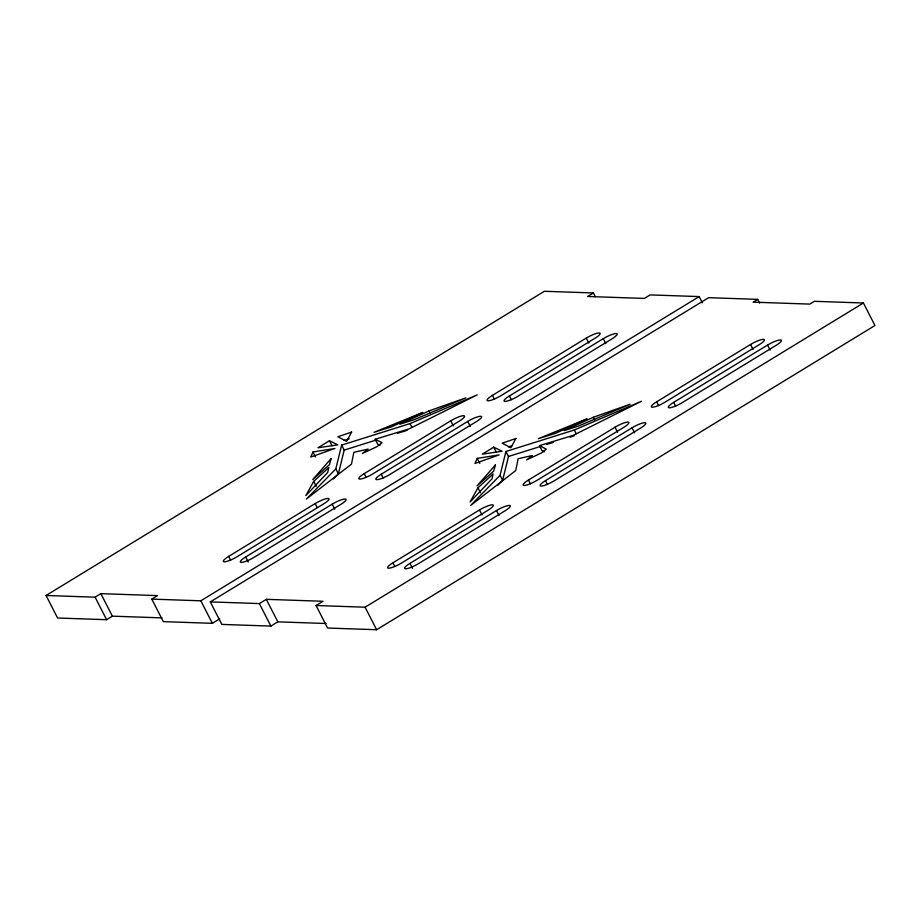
<?xml version="1.0" encoding="UTF-8"?>
<svg xmlns="http://www.w3.org/2000/svg" width="921" height="921" viewBox="0 0 921 921"><rect width="100%" height="100%" fill="white"/><g stroke="black" fill="none" stroke-linecap="round" stroke-linejoin="round"><path stroke-width="1.38" d="M375.215 439.248L382.019 442.725L377.265 446.512L362.321 453.512L368.147 449.08L353.848 452.326L351.477 464.126L306.394 499.067L335.82 468.904L341.645 445.096L410.018 423.602L477.17 394.867L408.982 428.944L375.215 439.248L377.783 444.256L380.051 445.407M333.471 478.932L338.375 473.912L344.201 450.093L341.645 445.096M539.476 445.649L546.28 449.126L541.525 452.913L526.582 459.913L532.407 455.481L518.109 458.727L515.737 470.527L470.654 505.468L500.08 475.305L505.905 451.497L574.278 430.003L641.43 401.268L573.242 435.345L539.476 445.649L542.043 450.657L544.311 451.808M497.731 485.332L502.636 480.313L508.473 456.494L505.905 451.497M312.979 451.969L310.757 457.046L334.899 448.481L312.979 451.969L315.535 456.966M477.239 458.37L475.017 463.447L499.159 454.882L477.239 458.37L479.795 463.378M313.693 481.372L305.841 495.579L327.715 472.473L328.832 467.546L313.693 481.372L316.26 486.38M477.964 487.773L470.101 501.98L491.975 478.874L493.103 473.947L477.964 487.773L480.52 492.781M161.992 617.876L112.385 616.172L106.617 619.695L57.574 618.014L46.05 595.484L544.38 291.278L593.423 292.959L595.346 296.712M329.476 440.745L317.998 447.756L337.811 444.866L329.476 440.745L332.032 445.741M46.05 595.484L95.093 597.176L100.861 593.654L157.56 595.599L151.792 599.122L163.316 621.64L212.36 623.321L219.716 618.831M593.423 292.959L587.656 296.481L644.355 298.427L650.122 294.904L699.166 296.585L702.366 302.836M228.684 556.388L315.189 503.568A10.776 2.199 -27.1 0 1 328.095 498.434A10.776 2.199 -27.1 0 1 323.697 503.856L237.181 556.675A10.776 2.199 -27.1 0 1 224.275 561.81A10.776 2.199 -27.1 0 1 228.684 556.388L230.595 560.141M364.221 473.636L450.737 420.828A10.776 2.199 -27.1 0 1 463.643 415.693A10.776 2.199 -27.1 0 1 459.245 421.116L372.729 473.935A10.776 2.199 -27.1 0 1 359.823 479.07A10.776 2.199 -27.1 0 1 364.221 473.636L366.144 477.4M492.401 395.397L586.274 338.088A10.776 2.199 -27.1 0 1 599.18 332.942A10.776 2.199 -27.1 0 1 594.782 338.375L500.897 395.685A10.776 2.199 -27.1 0 1 488.003 400.819A10.776 2.199 -27.1 0 1 492.401 395.397L494.324 399.15M245.688 556.963L332.205 504.155A10.776 2.199 -27.1 0 1 345.11 499.021A10.776 2.199 -27.1 0 1 340.712 504.443L254.196 557.263A10.776 2.199 -27.1 0 1 241.29 562.397A10.776 2.199 -27.1 0 1 245.688 556.963L248.244 561.971M381.225 474.223L467.741 421.415A10.776 2.199 -27.1 0 1 480.647 416.269A10.776 2.199 -27.1 0 1 476.249 421.703L389.733 474.522A10.776 2.199 -27.1 0 1 376.827 479.657A10.776 2.199 -27.1 0 1 381.225 474.223L383.148 477.976M509.405 395.972L603.29 338.663A10.776 2.199 -27.1 0 1 616.195 333.529A10.776 2.199 -27.1 0 1 611.786 338.963L517.913 396.272A10.776 2.199 -27.1 0 1 505.007 401.406A10.776 2.199 -27.1 0 1 509.405 395.972L511.328 399.726M151.792 599.122L200.836 600.803L699.166 296.585M326.022 623.505L277.831 621.848L270.878 626.096L221.834 624.415L210.31 601.897L708.64 297.679L757.684 299.36L759.606 303.113M493.737 447.146L482.259 454.157L502.072 451.267L493.737 447.146L496.292 452.142M210.31 601.897L259.354 603.577L266.307 599.329L323.006 601.275L316.053 605.523L327.577 628.041L376.62 629.722L874.95 325.516L863.426 302.986L814.383 301.305L809.801 304.103L753.102 302.157L757.684 299.36M392.945 562.789L479.461 509.969A10.776 2.199 -27.1 0 1 492.367 504.835A10.776 2.199 -27.1 0 1 487.957 510.269L401.441 563.076A10.776 2.199 -27.1 0 1 388.547 568.211A10.776 2.199 -27.1 0 1 392.945 562.789L394.867 566.542M528.481 480.048L614.998 427.229A10.776 2.199 -27.1 0 1 627.903 422.094A10.776 2.199 -27.1 0 1 623.505 427.517L536.989 480.336A10.776 2.199 -27.1 0 1 524.084 485.471A10.776 2.199 -27.1 0 1 528.481 480.048L530.404 483.801M656.661 401.798L750.534 344.489A10.776 2.199 -27.1 0 1 763.44 339.354A10.776 2.199 -27.1 0 1 759.042 344.776L665.169 402.086A10.776 2.199 -27.1 0 1 652.264 407.22A10.776 2.199 -27.1 0 1 656.661 401.798L658.584 405.551M409.949 563.376L496.465 510.556A10.776 2.199 -27.1 0 1 509.371 505.422A10.776 2.199 -27.1 0 1 504.973 510.844L418.456 563.664A10.776 2.199 -27.1 0 1 405.551 568.798A10.776 2.199 -27.1 0 1 409.949 563.376L412.516 568.372M545.497 480.624L632.002 427.816A10.776 2.199 -27.1 0 1 644.907 422.681A10.776 2.199 -27.1 0 1 640.509 428.104L553.993 480.923A10.776 2.199 -27.1 0 1 541.088 486.058A10.776 2.199 -27.1 0 1 545.497 480.624L547.408 484.377M673.665 402.373L767.55 345.064A10.776 2.199 -27.1 0 1 780.455 339.93A10.776 2.199 -27.1 0 1 776.058 345.363L682.173 402.673A10.776 2.199 -27.1 0 1 669.268 407.807A10.776 2.199 -27.1 0 1 673.665 402.373L675.588 406.126M316.053 605.523L365.096 607.204L863.426 302.986M429.094 410.87L399.91 424.201L414.07 419.723L465.819 397.872L429.094 410.87L430.372 413.368M593.354 417.271L564.17 430.602L578.33 426.124L630.079 404.273L593.354 417.271L594.632 419.769M344.189 440.514L349.186 438.799M508.45 446.915L512.203 445.626M344.201 450.093L375.653 440.215M397.538 433.342L407.105 430.326M508.473 456.494L541.283 446.19M546.752 444.463L553.59 442.322M570.007 437.164L574.105 435.875M767.55 345.064L770.106 350.072M750.534 344.489L753.102 349.485M603.29 338.663L605.845 343.671M586.274 338.088L588.841 343.084M632.002 427.816L634.569 432.812M614.998 427.229L617.565 432.237M574.278 430.003L576.201 433.756M500.08 475.305L502.636 480.313M467.741 421.415L470.309 426.411M450.737 420.828L453.293 425.836M496.465 510.556L499.032 515.564M479.461 509.969L482.017 514.977M410.018 423.602L411.94 427.356M335.82 468.904L338.375 473.912M332.205 504.155L334.76 509.163M315.189 503.568L317.112 507.321M365.096 607.204L376.62 629.722M266.307 599.329L277.831 621.848M259.354 603.577L270.878 626.096M200.836 600.803L212.36 623.321M100.861 593.654L112.385 616.172M95.093 597.176L106.617 619.695M331.134 458.6L329.407 464.714L312.714 479.565L331.134 458.6M495.394 465.001L493.679 471.115L476.974 485.966L495.394 465.001M351.638 432.076L346.653 441.332L337.869 436.796L351.638 432.076M515.898 438.477L510.913 447.733L502.141 443.197L515.898 438.477M422.589 412.527L391.471 426.849L374.018 432.317L422.589 412.527M586.861 418.928L555.731 433.25L538.278 438.718L586.861 418.928"/></g></svg>
